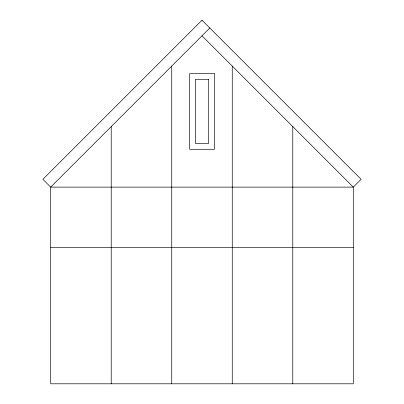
<?xml version="1.0" encoding="UTF-8"?>
<svg xmlns="http://www.w3.org/2000/svg" width="404" height="404" viewBox="0 0 404 404"><rect width="100%" height="100%" fill="white"/><g stroke="black" fill="none" stroke-linecap="round" stroke-linejoin="round"><path stroke-width="0.61" d="M209.807 28.007L50.702 187.118L50.702 383.8L353.298 383.8L353.298 187.118L202 35.82M50.702 247.632L353.298 247.632M292.779 126.598L292.779 383.8M232.26 66.079L232.26 383.8M171.74 66.079L171.74 383.8M111.221 126.598L111.221 383.8M202 20.2L42.895 179.305L50.702 187.118L353.298 187.118L361.105 179.305L202 20.2M214.307 73.644L189.693 73.644L189.693 149.293L214.307 149.293L214.307 73.644M208.555 79.391L195.445 79.391L195.445 143.541L208.555 143.541L208.555 79.391"/></g></svg>
